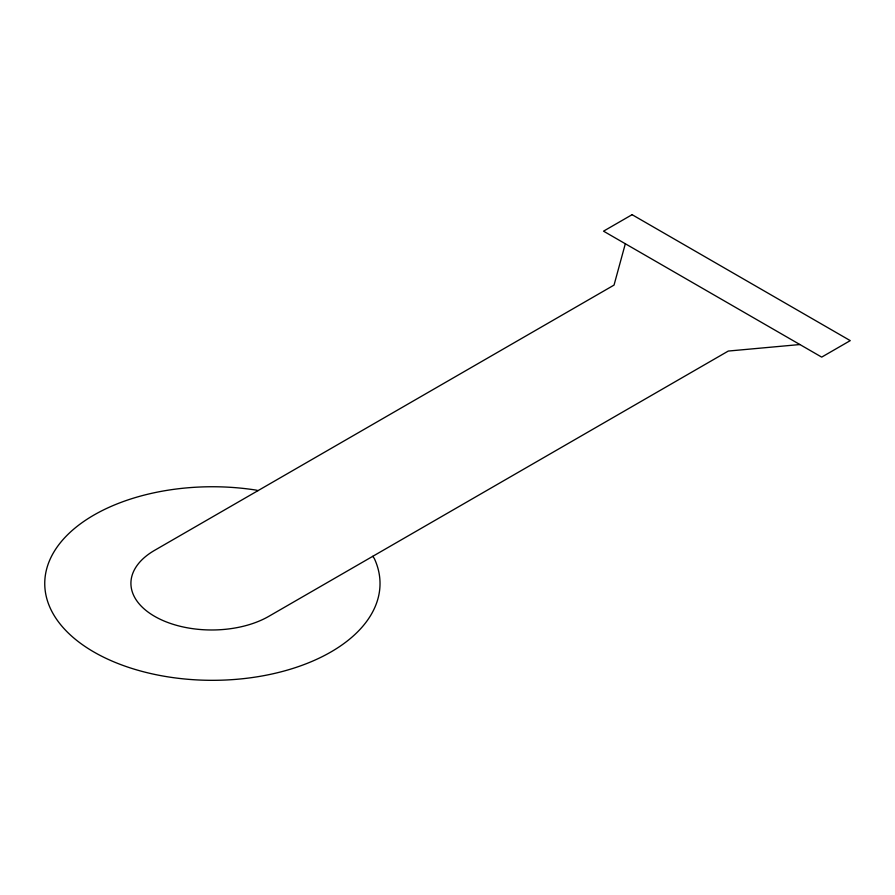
<?xml version="1.0" encoding="UTF-8"?>
<svg xmlns="http://www.w3.org/2000/svg" width="895" height="895" viewBox="0 0 895 895"><rect width="100%" height="100%" fill="white"/><g stroke="black" fill="none" stroke-linecap="round" stroke-linejoin="round"><path stroke-width="1.34" d="M625.325 243.753L614.037 285.091L154.589 550.347A80.785 46.641 0 0 0 154.589 616.319A80.785 46.641 0 0 0 268.836 616.319L728.295 351.053L799.895 344.541M258.073 490.605L255.78 490.046A167.633 96.783 0 0 0 45.388 575.105A167.633 96.783 0 0 0 226.994 679.954A167.633 96.783 0 0 0 374.311 558.491L372.756 556.321M632.094 214.677L603.521 231.167L821.688 357.116L850.25 340.626L632.094 214.677"/></g></svg>
